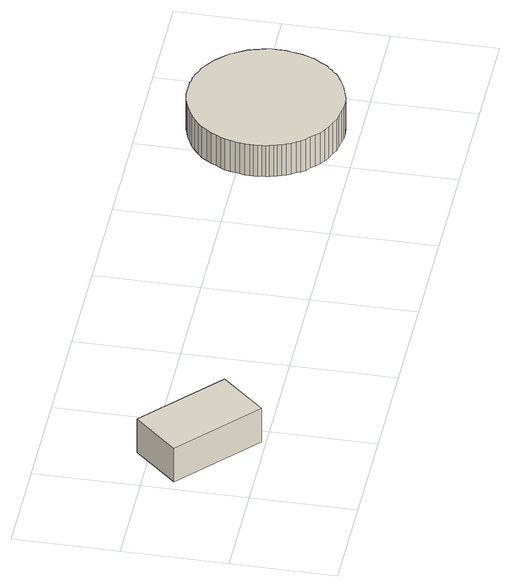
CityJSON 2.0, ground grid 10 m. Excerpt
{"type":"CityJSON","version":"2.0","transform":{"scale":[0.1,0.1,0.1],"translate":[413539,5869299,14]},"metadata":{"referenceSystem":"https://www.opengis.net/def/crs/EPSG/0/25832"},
"CityObjects":{
"building1":{"type":"Building","attributes":{"Gemeindeschluessel":"03454022","AbsoluteHoehe":"14.317","MittlereTraufHoehe":"17.436","Firsthoehe":"18.735","function":"31001_2000","roofType":"3100","measuredHeight":4.42},"address":[{"country":"Germany","locality":"Hilkenbrook"}],"geometry":[{"type":"MultiSurface","lod":"1","boundaries":[[[0,1,2,3]],[[4,5,6,7]],[[4,7,3,2]],[[5,4,2,1]],[[6,5,1,0]],[[7,6,0,3]]]}]},
"building2":{"type":"Building","attributes":{"Gemeindeschluessel":"03454022","BezugspunktDach":"4000","AbsoluteHoehe":"14.129","MittlereTraufHoehe":"17.629","Firsthoehe":"17.629","function":"51003_1201","measuredHeight":3.5},"address":[{"country":"Germany","locality":"Hilkenbrook"}],"geometry":[{"type":"MultiSurface","lod":"1","boundaries":[[[8,9,10,11,12,13,14,15,16,17,18,19,20,21,22,23,24,25,26,27,28,29,30,31,32,33,34,35,36,37,38,39,40,41,42,43,44,45,46,47,48,49,50,51,52,53,54,55,56,57,58,59,60,61,62,63,64,65,66,67,68,69,70,71,72,73,74,75,76,77,78,79,80,81,82,83,84,85,86,87,88,89,90,91,92,93,94,95,96,97,98,99,100,101,102,103,104,105]],[[106,107,108,109,110,111,112,113,114,115,116,117,118,119,120,121,122,123,124,125,126,127,128,129,130,131,132,133,134,135,136,137,138,139,140,141,142,143,144,145,146,147,148,149,150,151,152,153,154,155,156,157,158,159,160,161,162,163,164,165,166,167,168,169,170,171,172,173,174,175,176,177,178,179,180,181,182,183,184,185,186,187,188,189,190,191,192,193,194,195,196,197,198,199,200,201,202,203]],[[106,203,105,104]],[[107,106,104,103]],[[108,107,103,102]],[[109,108,102,101]],[[110,109,101,100]],[[111,110,100,99]],[[112,111,99,98]],[[113,112,98,97]],[[114,113,97,96]],[[115,114,96,95]],[[116,115,95,94]],[[117,116,94,93]],[[118,117,93,92]],[[119,118,92,91]],[[120,119,91,90]],[[121,120,90,89]],[[122,121,89,88]],[[123,122,88,87]],[[124,123,87,86]],[[125,124,86,85]],[[126,125,85,84]],[[127,126,84,83]],[[128,127,83,82]],[[129,128,82,81]],[[130,129,81,80]],[[131,130,80,79]],[[132,131,79,78]],[[133,132,78,77]],[[134,133,77,76]],[[135,134,76,75]],[[136,135,75,74]],[[137,136,74,73]],[[138,137,73,72]],[[139,138,72,71]],[[140,139,71,70]],[[141,140,70,69]],[[142,141,69,68]],[[143,142,68,67]],[[144,143,67,66]],[[145,144,66,65]],[[146,145,65,64]],[[147,146,64,63]],[[148,147,63,62]],[[149,148,62,61]],[[150,149,61,60]],[[151,150,60,59]],[[152,151,59,58]],[[153,152,58,57]],[[154,153,57,56]],[[155,154,56,55]],[[156,155,55,54]],[[157,156,54,53]],[[158,157,53,52]],[[159,158,52,51]],[[160,159,51,50]],[[161,160,50,49]],[[162,161,49,48]],[[163,162,48,47]],[[164,163,47,46]],[[165,164,46,45]],[[166,165,45,44]],[[167,166,44,43]],[[168,167,43,42]],[[169,168,42,41]],[[170,169,41,40]],[[171,170,40,39]],[[172,171,39,38]],[[173,172,38,37]],[[174,173,37,36]],[[175,174,36,35]],[[176,175,35,34]],[[177,176,34,33]],[[178,177,33,32]],[[179,178,32,31]],[[180,179,31,30]],[[181,180,30,29]],[[182,181,29,28]],[[183,182,28,27]],[[184,183,27,26]],[[185,184,26,25]],[[186,185,25,24]],[[187,186,24,23]],[[188,187,23,22]],[[189,188,22,21]],[[190,189,21,20]],[[191,190,20,19]],[[192,191,19,18]],[[193,192,18,17]],[[194,193,17,16]],[[195,194,16,15]],[[196,195,15,14]],[[197,196,14,13]],[[198,197,13,12]],[[199,198,12,11]],[[200,199,11,10]],[[201,200,10,9]],[[202,201,9,8]],[[203,202,8,105]]]}]}
},
"vertices":[
[9,71,41],[82,4,41],[119,45,41],[46,112,41],[119,45,3],[82,4,3],[9,71,3],[46,112,3],
[473,84,36],[473,80,36],[474,77,36],[474,73,36],[475,70,36],[476,66,36],[477,63,36],[478,59,36],[480,55,36],[482,51,36],[485,47,36],[487,43,36],[490,39,36],[494,36,36],[498,32,36],[502,28,36],[507,25,36],[512,22,36],[518,20,36],[524,17,36],[530,16,36],[537,15,36],[543,14,36],[550,14,36],[557,15,36],[563,17,36],[570,19,36],[571,19,36],[573,20,36],[577,22,36],[581,24,36],[584,26,36],[588,28,36],[591,30,36],[593,33,36],[596,35,36],[598,38,36],[601,40,36],[603,43,36],[605,47,36],[607,50,36],[610,54,36],[611,58,36],[612,60,36],[614,65,36],[615,71,36],[616,76,36],[617,81,36],[617,85,36],[617,90,36],[617,94,36],[616,99,36],[615,103,36],[614,106,36],[613,110,36],[612,113,36],[611,116,36],[609,119,36],[607,123,36],[605,126,36],[603,130,36],[600,133,36],[597,136,36],[593,140,36],[590,143,36],[585,146,36],[581,149,36],[576,152,36],[575,152,36],[571,153,36],[568,155,36],[564,156,36],[561,157,36],[557,157,36],[554,158,36],[550,158,36],[546,158,36],[545,158,36],[544,158,36],[537,158,36],[531,157,36],[524,155,36],[518,153,36],[512,150,36],[506,147,36],[501,143,36],[496,139,36],[491,135,36],[488,130,36],[484,125,36],[482,120,36],[479,115,36],[477,111,36],[476,106,36],[475,101,36],[474,97,36],[473,92,36],[473,88,36],[473,92,1],[474,97,1],[475,101,1],[476,106,1],[477,111,1],[479,115,1],[482,120,1],[484,125,1],[488,130,1],[491,135,1],[496,139,1],[501,143,1],[506,147,1],[512,150,1],[518,153,1],[524,155,1],[531,157,1],[537,158,1],[544,158,1],[545,158,1],[546,158,1],[550,158,1],[554,158,1],[557,157,1],[561,157,1],[564,156,1],[568,155,1],[571,153,1],[575,152,1],[576,152,1],[581,149,1],[585,146,1],[590,143,1],[593,140,1],[597,136,1],[600,133,1],[603,130,1],[605,126,1],[607,123,1],[609,119,1],[611,116,1],[612,113,1],[613,110,1],[614,106,1],[615,103,1],[616,99,1],[617,94,1],[617,90,1],[617,85,1],[617,81,1],[616,76,1],[615,71,1],[614,65,1],[612,60,1],[611,58,1],[610,54,1],[607,50,1],[605,47,1],[603,43,1],[601,40,1],[598,38,1],[596,35,1],[593,33,1],[591,30,1],[588,28,1],[584,26,1],[581,24,1],[577,22,1],[573,20,1],[571,19,1],[570,19,1],[563,17,1],[557,15,1],[550,14,1],[543,14,1],[537,15,1],[530,16,1],[524,17,1],[518,20,1],[512,22,1],[507,25,1],[502,28,1],[498,32,1],[494,36,1],[490,39,1],[487,43,1],[485,47,1],[482,51,1],[480,55,1],[478,59,1],[477,63,1],[476,66,1],[475,70,1],[474,73,1],[474,77,1],[473,80,1],[473,84,1],[473,88,1]
]}
